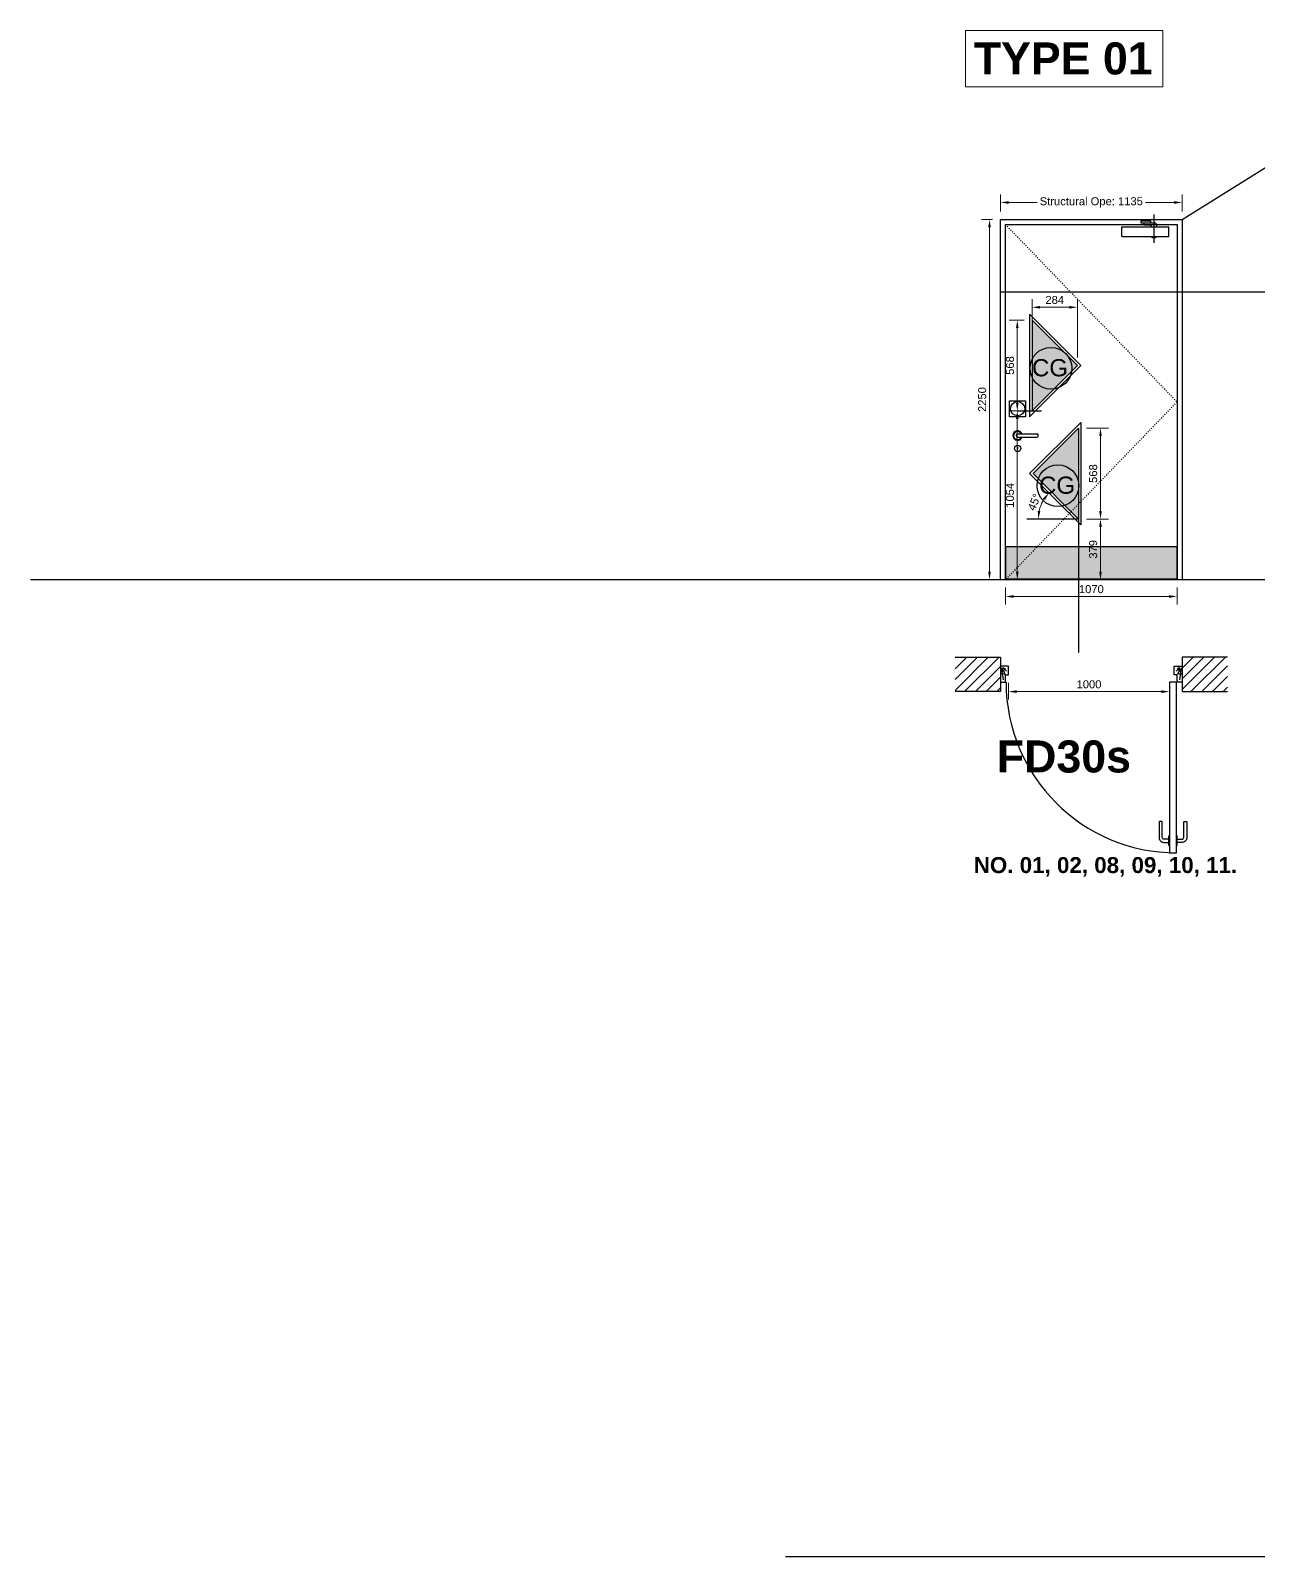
# Model space of a CAD drawing. Header units: inches. Extents: x -48459 to 205009, y 10398 to 54474.
# Drawn here: x 74226 to 81900, y 24468 to 34000 of the extents above; entities that cross this region are included whole.
import ezdxf

# ---------------------------------------------------------------- set-up
doc = ezdxf.new("R2010")
doc.units = ezdxf.units.IN
doc.header["$MEASUREMENT"] = 0
doc.linetypes.add('ACAD_ISO03W100', pattern=[30, 12, -18])
for name, color, linetype in [('14-08 - Household Unit Master X-ref$0$AR-ELEV-3', 5, 'Continuous'), ('AR- ROOM NAMES', 3, 'Continuous'), ('AR-DASHED', 8, 'Continuous'), ('AR-DOOR-', 8, 'Continuous'), ('AR-DOOR-HATCH', 9, 'Continuous'), ('AR-Hat', 8, 'Continuous'), ('AR-RAINWATER', 8, 'Continuous'), ('AR-TEXT-DOORS', 8, 'Continuous'), ('AR-WALL-EXLF-2', 2, 'Continuous'), ('AR-WIND-ELEV-4', 9, 'Continuous'), ('MS-DIM', 8, 'Continuous'), ('QSS ELEVATION 2', 2, 'Continuous'), ('QSS ELEVATION 4', 8, 'Continuous')]:
    doc.layers.add(name, color=color, linetype=linetype)
doc.layers.add('Non Plotted', color=255, linetype='Continuous', lineweight=5, plot=False)
doc.styles.add('Arial', font='arial.ttf')
doc.styles.add('MS_1.200_6.0mm', font='arial.ttf', dxfattribs={"height": 1200})
doc.styles.add('PS_5mm', font='arial.ttf', dxfattribs={"height": 5})
doc.dimstyles.new('MS_1.20_2.5mm', dxfattribs={"dimtxt": 50, "dimasz": 50, "dimexe": 50, "dimexo": 50, "dimgap": 20, "dimtad": 1, "dimtoh": 1, "dimdec": 0, "dimdsep": 46, "dimtxsty": 'Arial', "dimcen": 50, "dimclrd": 256, "dimclre": 256, "dimclrt": 4, "dimadec": 0, "dimazin": 0, "dimtfac": 1, "dimtdec": 0, "dimtix": 1, "dimtmove": 2, "dimatfit": 2, "dimfxl": 1, "dimlwd": 18, "dimlwe": 18, "dimarcsym": 0})

# ---------------------------------------------------------------- blocks, each defined once
blk = doc.blocks.new('*D224')
at = {"layer": 'Defpoints', "color": 0, "transparency": 16777216}
for p in [(334.1, 1112), (1340.1, 1065), (1340.1, 1006.8)]:
    blk.add_point(p, dxfattribs=at)
at = {"layer": 'MS-DIM', "lineweight": 18, "transparency": 16777216}
for p, q in [((334.1, 1062), (334.1, 956.8)), ((384.1, 1006.8), (1290.1, 1006.8)), ((1340.1, 1015), (1340.1, 956.8))]:
    blk.add_line(p, q, dxfattribs=at)
at = {"layer": 'MS-DIM', "transparency": 16777216}
for points in [[(384.1, 1015.1), (384.1, 998.5), (334.1, 1006.8)], [(1290.1, 1015.1), (1290.1, 998.5), (1340.1, 1006.8)]]:
    blk.add_solid(points, dxfattribs=at)
at = {"layer": 'MS-DIM', "color": 4, "transparency": 16777216, "insert": (837.1, 1052.3), "char_height": 50, "attachment_point": 5, "style": 'Arial'}
blk.add_mtext('1000', dxfattribs=at)
blk = doc.blocks.new('*D324')
at = {"layer": 'Defpoints', "color": 0, "transparency": 16777216}
for p in [(81422.8, 32926.1), (80287.8, 32820), (81422.8, 32820)]:
    blk.add_point(p, dxfattribs=at)
at = {"layer": 'MS-DIM', "lineweight": 18, "transparency": 16777216}
for p, q in [((80287.8, 32870), (80287.8, 32976.1)), ((80337.8, 32926.1), (80516, 32926.1)), ((81372.8, 32926.1), (81194.6, 32926.1)), ((81422.8, 32870), (81422.8, 32976.1))]:
    blk.add_line(p, q, dxfattribs=at)
at = {"layer": 'MS-DIM', "transparency": 16777216}
for points in [[(80337.8, 32934.4), (80337.8, 32917.8), (80287.8, 32926.1)], [(81372.8, 32934.4), (81372.8, 32917.8), (81422.8, 32926.1)]]:
    blk.add_solid(points, dxfattribs=at)
at = {"layer": 'MS-DIM', "color": 4, "transparency": 16777216, "insert": (80855.3, 32926.1), "char_height": 50, "attachment_point": 5, "style": 'Arial'}
blk.add_mtext('Structural Ope: 1135', dxfattribs=at)
blk = doc.blocks.new('*D325')
at = {"layer": 'Defpoints', "color": 0, "transparency": 16777216}
for p in [(80287.8, 32820), (80219.1, 30570), (80287.8, 30570)]:
    blk.add_point(p, dxfattribs=at)
at = {"layer": 'MS-DIM', "lineweight": 18, "transparency": 16777216}
for p, q in [((80237.8, 32820), (80169.1, 32820)), ((80219.1, 32770), (80219.1, 30620)), ((80237.8, 30570), (80169.1, 30570))]:
    blk.add_line(p, q, dxfattribs=at)
at = {"layer": 'MS-DIM', "transparency": 16777216}
for points in [[(80210.7, 32770), (80227.4, 32770), (80219.1, 32820)], [(80210.7, 30620), (80227.4, 30620), (80219.1, 30570)]]:
    blk.add_solid(points, dxfattribs=at)
at = {"layer": 'MS-DIM', "color": 4, "transparency": 16777216, "insert": (80173.5, 31695), "char_height": 50, "attachment_point": 5, "rotation": 90, "style": 'Arial'}
blk.add_mtext('2250', dxfattribs=at)
blk = doc.blocks.new('*D326')
at = {"layer": 'Defpoints', "color": 0, "transparency": 16777216}
for p in [(80319.8, 30570), (81390.8, 30570), (81390.8, 30464.8)]:
    blk.add_point(p, dxfattribs=at)
at = {"layer": 'MS-DIM', "lineweight": 18, "transparency": 16777216}
for p, q in [((80319.8, 30520), (80319.8, 30414.8)), ((81390.8, 30520), (81390.8, 30414.8)), ((80369.8, 30464.8), (81340.8, 30464.8))]:
    blk.add_line(p, q, dxfattribs=at)
at = {"layer": 'MS-DIM', "transparency": 16777216}
for points in [[(80369.8, 30473.1), (80369.8, 30456.4), (80319.8, 30464.8)], [(81340.8, 30473.1), (81340.8, 30456.4), (81390.8, 30464.8)]]:
    blk.add_solid(points, dxfattribs=at)
at = {"layer": 'MS-DIM', "color": 4, "transparency": 16777216, "insert": (80855.3, 30510.3), "char_height": 50, "attachment_point": 5, "style": 'Arial'}
blk.add_mtext('1070', dxfattribs=at)
blk = doc.blocks.new('A$C71843C44')
at = {"layer": 'AR-DOOR-HATCH'}
blk.add_lwpolyline([(0, 100), (100, 100), (100, 0), (0, 0)], close=True, dxfattribs=at)
blk.add_circle((50, 50), 44.4, dxfattribs=at)
blk = doc.blocks.new('*D580')
at = {"layer": 'Defpoints', "color": 0, "transparency": 16777216}
for p in [(80774.8, 30948.7), (80912.7, 30948.7), (80774.8, 30570)]:
    blk.add_point(p, dxfattribs=at)
at = {"layer": 'MS-DIM', "lineweight": 18, "transparency": 16777216}
for p, q in [((80824.8, 30948.7), (80962.7, 30948.7)), ((80912.7, 30620), (80912.7, 30898.7)), ((80824.8, 30570), (80962.7, 30570))]:
    blk.add_line(p, q, dxfattribs=at)
at = {"layer": 'MS-DIM', "transparency": 16777216}
for points in [[(80904.4, 30898.7), (80921, 30898.7), (80912.7, 30948.7)], [(80904.4, 30620), (80921, 30620), (80912.7, 30570)]]:
    blk.add_solid(points, dxfattribs=at)
at = {"layer": 'MS-DIM', "color": 4, "transparency": 16777216, "insert": (80867.2, 30759.3), "char_height": 50, "attachment_point": 5, "rotation": 90, "style": 'Arial'}
blk.add_mtext('379', dxfattribs=at)
blk = doc.blocks.new('*D581')
at = {"layer": 'Defpoints', "color": 0, "transparency": 16777216}
for p in [(80774.8, 31516.3), (80912.7, 31516.3), (80774.8, 30948.7)]:
    blk.add_point(p, dxfattribs=at)
at = {"layer": 'MS-DIM', "lineweight": 18, "transparency": 16777216}
for p, q in [((80824.8, 31516.3), (80962.7, 31516.3)), ((80912.7, 30998.7), (80912.7, 31466.3)), ((80824.8, 30948.7), (80962.7, 30948.7))]:
    blk.add_line(p, q, dxfattribs=at)
at = {"layer": 'MS-DIM', "transparency": 16777216}
for points in [[(80904.4, 31466.3), (80921, 31466.3), (80912.7, 31516.3)], [(80904.4, 30998.7), (80921, 30998.7), (80912.7, 30948.7)]]:
    blk.add_solid(points, dxfattribs=at)
at = {"layer": 'MS-DIM', "color": 4, "transparency": 16777216, "insert": (80867.2, 31232.5), "char_height": 50, "attachment_point": 5, "rotation": 90, "style": 'Arial'}
blk.add_mtext('568', dxfattribs=at)
blk = doc.blocks.new('*D582')
at = {"layer": 'Defpoints', "color": 0, "transparency": 16777216}
for p in [(80392.7, 31623.7), (80484.8, 31623.7), (80484.8, 30570)]:
    blk.add_point(p, dxfattribs=at)
at = {"layer": 'MS-DIM', "lineweight": 18, "transparency": 16777216}
for p, q in [((80434.8, 31623.7), (80342.7, 31623.7)), ((80392.7, 30620), (80392.7, 31573.7)), ((80434.8, 30570), (80342.7, 30570))]:
    blk.add_line(p, q, dxfattribs=at)
at = {"layer": 'MS-DIM', "transparency": 16777216}
for points in [[(80384.4, 31573.7), (80401.1, 31573.7), (80392.7, 31623.7)], [(80384.4, 30620), (80401.1, 30620), (80392.7, 30570)]]:
    blk.add_solid(points, dxfattribs=at)
at = {"layer": 'MS-DIM', "color": 4, "transparency": 16777216, "insert": (80347.2, 31096.8), "char_height": 50, "attachment_point": 5, "rotation": 90, "style": 'Arial'}
blk.add_mtext('1054', dxfattribs=at)
blk = doc.blocks.new('*D583')
at = {"layer": 'Defpoints', "color": 0, "transparency": 16777216}
for p in [(80392.7, 32191.3), (80484.8, 32191.3), (80484.8, 31623.7)]:
    blk.add_point(p, dxfattribs=at)
at = {"layer": 'MS-DIM', "lineweight": 18, "transparency": 16777216}
for p, q in [((80434.8, 32191.3), (80342.7, 32191.3)), ((80392.7, 31673.7), (80392.7, 32141.3)), ((80434.8, 31623.7), (80342.7, 31623.7))]:
    blk.add_line(p, q, dxfattribs=at)
at = {"layer": 'MS-DIM', "transparency": 16777216}
for points in [[(80384.4, 32141.3), (80401.1, 32141.3), (80392.7, 32191.3)], [(80384.4, 31673.7), (80401.1, 31673.7), (80392.7, 31623.7)]]:
    blk.add_solid(points, dxfattribs=at)
at = {"layer": 'MS-DIM', "color": 4, "transparency": 16777216, "insert": (80347.2, 31907.5), "char_height": 50, "attachment_point": 5, "rotation": 90, "style": 'Arial'}
blk.add_mtext('568', dxfattribs=at)
blk = doc.blocks.new('*D584')
at = {"layer": 'Defpoints', "color": 0, "transparency": 16777216}
for p in [(80484.8, 32271.3), (80484.8, 31907.5), (80768.6, 31907.5)]:
    blk.add_point(p, dxfattribs=at)
at = {"layer": 'MS-DIM', "lineweight": 18, "transparency": 16777216}
for p, q in [((80484.8, 31957.5), (80484.8, 32321.3)), ((80768.6, 31957.5), (80768.6, 32321.3)), ((80718.6, 32271.3), (80534.8, 32271.3))]:
    blk.add_line(p, q, dxfattribs=at)
at = {"layer": 'MS-DIM', "transparency": 16777216}
for points in [[(80534.8, 32279.6), (80534.8, 32263), (80484.8, 32271.3)], [(80718.6, 32279.6), (80718.6, 32263), (80768.6, 32271.3)]]:
    blk.add_solid(points, dxfattribs=at)
at = {"layer": 'MS-DIM', "color": 4, "transparency": 16777216, "insert": (80626.7, 32316.8), "char_height": 50, "attachment_point": 5, "style": 'Arial'}
blk.add_mtext('284', dxfattribs=at)
blk = doc.blocks.new('*D585')
at = {"layer": 'Defpoints', "color": 0, "transparency": 16777216}
for p in [(80469.8, 31232.5), (80554.3, 31063.8), (80452.3, 30948.7), (80774.8, 30948.7), (80789.8, 30912.5)]:
    blk.add_point(p, dxfattribs=at)
at = {"layer": 'MS-DIM', "lineweight": 18, "transparency": 16777216}
blk.add_arc((80753.6, 30948.7), 230.2, 147.47147, 167.52853, dxfattribs=at)
at = {"layer": 'MS-DIM', "transparency": 16777216}
for points in [[(80553, 31077.7), (80566, 31067.2), (80590.8, 31111.4)], [(80537.1, 30997.5), (80520.6, 30999.3), (80523.4, 30948.7)]]:
    blk.add_solid(points, dxfattribs=at)
at = {"layer": 'MS-DIM', "color": 4, "transparency": 16777216, "insert": (80499, 31054.1), "char_height": 50, "attachment_point": 5, "rotation": 67.5, "style": 'Arial'}
blk.add_mtext('45°', dxfattribs=at)
blk = doc.blocks.new('A$Cfac053ce')
at = {"layer": 'AR-DOOR-HATCH'}
h = blk.add_hatch(dxfattribs=at)
h.set_pattern_fill('ANSI31', color=252, scale=15)
h.set_pattern_definition([(45, (-197308.475, -74878.15), (-33.67596, 33.67596), [])])
h.paths.add_polyline_path([(1419.1, 1222.5), (1703.2, 1222.5), (1703.2, 1007.5), (1419.1, 1007.5)])
h.paths.add_polyline_path([(0, 1222.5), (284.1, 1222.5), (284.1, 1007.5), (0, 1007.5)])
for points in [[(1335.1, 85), (1305.1, 85, -0.414214), (1295.1, 95), (1295.1, 192.6, 0.414214), (1293.1, 194.6), (1277.1, 194.6, 0.414214), (1275.1, 192.6), (1275.1, 95, 0.414214), (1305.1, 65), (1335.1, 65)], [(1389.1, 85), (1419.1, 85, 0.414214), (1429.1, 95), (1429.1, 192.6, -0.414214), (1431.1, 194.6), (1447.1, 194.6, -0.414214), (1449.1, 192.6), (1449.1, 95, -0.414214), (1419.1, 65), (1389.1, 65)]]:
    blk.add_lwpolyline(points, format="xyb")
for points in [[(1340.1, 45), (1335.1, 45), (1335.1, 105), (1340.1, 105)], [(1384.1, 45), (1389.1, 45), (1389.1, 105), (1384.1, 105)]]:
    blk.add_lwpolyline(points)
blk.add_arc((1384.1, 1065), 1065, 180, 270)
at = {"layer": '14-08 - Household Unit Master X-ref$0$AR-ELEV-3', "linetype": 'Continuous', "ltscale": 10}
for points in [[(316.1, 1065), (316.1, 1112), (334.1, 1112), (334.1, 1165), (284.1, 1165), (284.1, 1065), (316.1, 1065)], [(1387.1, 1065), (1387.1, 1112), (1369.1, 1112), (1369.1, 1165), (1419.1, 1165), (1419.1, 1065), (1387.1, 1065)]]:
    blk.add_lwpolyline(points, dxfattribs=at)
blk.add_lwpolyline([(1340.1, 1065), (1340.1, 0), (1384.1, 0), (1384.1, 1065)], close=True, dxfattribs=at)
at = {"layer": 'AR-WALL-EXLF-2'}
for points in [[(0, 1222.5), (284.1, 1222.5), (284.1, 1007.5), (0, 1007.5)], [(1703.2, 1222.5), (1419.1, 1222.5), (1419.1, 1007.5), (1703.2, 1007.5)]]:
    blk.add_lwpolyline(points, dxfattribs=at)
at = {"layer": 'AR-WIND-ELEV-4', "linetype": 'Continuous', "ltscale": 10}
for points in [[(290.9, 1155.9), (301.1, 1080.3)], [(298.5, 1156.8), (320.9, 1135.5)], [(300.5, 1145.7), (311.5, 1114.2)], [(1404.7, 1156.8), (1382.3, 1135.5)], [(1402.8, 1145.7), (1391.7, 1114.2)], [(1412.4, 1155.9), (1402.1, 1080.3)]]:
    blk.add_lwpolyline(points, dxfattribs=at)
for centre, radius, start, end in [((287.6, 1166.5), 19.9, 270.55611, 336.00353), ((287.6, 1166.5), 31.2, 274.46752, 335.04284), ((1415.6, 1166.5), 31.2, 204.95716, 265.53248), ((1415.6, 1166.5), 19.9, 203.99647, 269.44389), ((289.3, 1162.8), 45.5, 268.26668, 301.02709), ((1413.9, 1162.8), 45.5, 238.97291, 271.73332)]:
    blk.add_arc(centre, radius, start, end, dxfattribs=at)
at = {"layer": 'MS-DIM'}
dim = blk.add_linear_dim(base=(1340.1, 1006.8), p1=(334.1, 1112), p2=(1340.1, 1065), text='1000', dimstyle='MS_1.20_2.5mm', dxfattribs=at)
dim.commit()
dim.dimension.update_dxf_attribs({"geometry": '*D224', "text_midpoint": (837.1, 1052.3)})

msp = doc.modelspace()

# ---------------------------------------------------------------- hatches: boundary and pattern name
at = {"layer": 'AR-DOOR-HATCH'}
for color, points in [(254, [(80768.6, 31907.5), (80484.8, 32191.3), (80484.8, 31623.7)]), (254, [(80774.8, 31516.3), (80491, 31232.5), (80774.8, 30948.7)]), (252, [(81390.8, 30775), (80319.8, 30775), (80319.8, 30575), (81390.8, 30575)])]:
    msp.add_hatch(color=color, dxfattribs=at).paths.add_polyline_path(points)

# ---------------------------------------------------------------- linework, layer by layer
at = {"layer": 'AR- ROOM NAMES', "linetype": 'Continuous', "ltscale": 10}
for p, q in [((74225.7, 30570), (101931.4, 30570)), ((78944.6, 24467.7), (95456.8, 24467.7))]:
    msp.add_line(p, q, dxfattribs=at)
at = {"layer": 'AR-DASHED', "linetype": 'ACAD_ISO03W100', "ltscale": 0.5}
msp.add_lwpolyline([(80319.8, 32788), (81390.8, 31679), (80319.8, 30570)], dxfattribs=at)
at = {"layer": 'AR-DOOR-'}
for p, q in [((81258.2, 32795.9), (81167.3, 32795.9)), ((81184, 32795.9), (81184, 32784.2)), ((81247.3, 32674.1), (81247.3, 32851.2)), ((81258.2, 32795.9), (81265.7, 32773)), ((81045.8, 32713), (81045.8, 32773)), ((81045.8, 32773), (81338.8, 32773)), ((81045.8, 32713), (81338.8, 32713)), ((81228.3, 32784.2), (81184, 32784.2)), ((81228.3, 32784.2), (81232, 32773)), ((81235.3, 32708), (81230.5, 32713)), ((81235.3, 32708), (81259.3, 32708)), ((81259.3, 32708), (81264.1, 32713)), ((81338.8, 32713), (81338.8, 32773))]:
    msp.add_line(p, q, dxfattribs=at)
msp.add_lwpolyline([(81167.3, 32795.9), (81167.3, 32810.5), (81225.3, 32810.5), (81225.3, 32795.9)], dxfattribs=at)
at = {"layer": 'AR-DOOR-HATCH'}
msp.add_lwpolyline([(81390.8, 30775), (80319.8, 30775), (80319.8, 30575), (81390.8, 30575)], close=True, dxfattribs=at)
at = {"layer": 'AR-RAINWATER'}
msp.add_lwpolyline([(81422.8, 32820), (82120.5, 33255.5)], dxfattribs=at)
at = {"layer": 'AR-TEXT-DOORS'}
for centre in [(80602.9, 31890.3), (80646.9, 31156.7)]:
    msp.add_circle(centre, 130.5, dxfattribs=at)
at = {"layer": 'MS-DIM'}
for p, q in [((80392.7, 31623.7), (80544.9, 31623.7)), ((80774.8, 31516.3), (80774.8, 30114.6)), ((80774.8, 30948.7), (80452.3, 30948.7))]:
    msp.add_line(p, q, dxfattribs=at)
msp.add_lwpolyline([(80287.8, 32368.8), (85441.7, 32368.8)], dxfattribs=at)
at = {"layer": 'Non Plotted'}
msp.add_lwpolyline([(80069.1, 34000.2), (81301.5, 34000.2), (81301.5, 33649.3), (80069.1, 33649.3)], close=True, dxfattribs=at)
at = {"layer": 'QSS ELEVATION 2', "color": 4}
msp.add_lwpolyline([(80287.8, 30570), (80287.8, 32820), (81422.8, 32820), (81422.8, 30570)], dxfattribs=at)
at = {"layer": 'QSS ELEVATION 4'}
for p, q in [((80394.8, 31480), (80514.8, 31480)), ((80394.8, 31460), (80514.8, 31460)), ((80393.8, 31384.7), (80393.8, 31392.9)), ((80395.8, 31384.7), (80393.8, 31384.7)), ((80395.8, 31384.7), (80395.8, 31392.9))]:
    msp.add_line(p, q, dxfattribs=at)
msp.add_lwpolyline([(80319.8, 30570), (80319.8, 32788), (81390.8, 32788), (81390.8, 30570)], dxfattribs=at)
for points in [[(80469.8, 31587.5), (80789.8, 31907.5), (80469.8, 32227.5)], [(80484.8, 31623.7), (80768.6, 31907.5), (80484.8, 32191.3)], [(80789.8, 30912.5), (80469.8, 31232.5), (80789.8, 31552.5)], [(80774.8, 30948.7), (80491, 31232.5), (80774.8, 31516.3)]]:
    msp.add_lwpolyline(points, close=True, dxfattribs=at)
msp.add_circle((80394.8, 31389.7), 20, dxfattribs=at)
for centre, radius, start, end in [((80394.8, 31470), 30, 19.47122, 340.52878), ((80394.8, 31470), 25, 23.57818, 336.42182), ((80394.8, 31470), 10, 90, 270), ((80514.8, 31470), 10, 270, 90), ((80394.8, 31394.7), 2, 300, 240)]:
    msp.add_arc(centre, radius, start, end, dxfattribs=at)

# ---------------------------------------------------------------- block references
at = {"layer": 'AR-DOOR-'}
msp.add_blockref('A$C71843C44', (80344.7, 31587.5), dxfattribs=at)
at = {"layer": 'AR-Hat'}
msp.add_blockref('A$Cfac053ce', (80003.7, 28863.5), dxfattribs=at)

# ---------------------------------------------------------------- texts
at = {"layer": 'AR-TEXT-DOORS', "char_height": 107.35, "width": 502.397, "attachment_point": 3, "style": 'MS_1.200_6.0mm'}
for insert in [(80709.4, 31947.4), (80753.5, 31213.8)]:
    msp.add_mtext('CG', dxfattribs=dict(at, insert=insert))
at = {"layer": 'Non Plotted', "char_height": 200, "attachment_point": 1, "style": 'PS_5mm'}
for s, insert, width in [('{\\fArial|b1|i0|c0|p34;TYPE 01}', (80120.5, 33925.9), 1253.767), ('{\\fArial|b1|i0|c0|p34;\\H0.5x;NO. 01, 02, 08, 09, 10, 11.}', (80120.5, 28836.7), 1854.146)]:
    msp.add_mtext(s, dxfattribs=dict(at, insert=insert, width=width))
at = {"layer": 'Non Plotted', "color": 10, "insert": (80264.8, 29565.4), "char_height": 200, "width": 1253.767, "attachment_point": 1, "style": 'PS_5mm'}
msp.add_mtext('{\\fArial|b1|i0|c0|p34;FD30s}', dxfattribs=at)

# ---------------------------------------------------------------- dimensions: what is measured, and where the dimension line sits
at = {"layer": 'MS-DIM'}
dim = msp.add_linear_dim(base=(81422.8, 32926.1), p1=(80287.8, 32820), p2=(81422.8, 32820), text='Structural Ope: <>', dimstyle='MS_1.20_2.5mm', dxfattribs=at)
dim.commit()
dim.dimension.update_dxf_attribs({"geometry": '*D324', "text_midpoint": (80855.3, 32926.1), "dimtype": 160})
for base, p1, p2, picture, middle in [((80219.1, 30570), (80287.8, 32820), (80287.8, 30570), '*D325', (80173.5, 31695)), ((80392.7, 32191.3), (80484.8, 31623.7), (80484.8, 32191.3), '*D583', (80347.2, 31907.5)), ((80392.7, 31623.7), (80484.8, 30570), (80484.8, 31623.7), '*D582', (80347.2, 31096.8)), ((80912.7, 31516.3), (80774.8, 30948.7), (80774.8, 31516.3), '*D581', (80867.2, 31232.5)), ((80912.7, 30948.7), (80774.8, 30570), (80774.8, 30948.7), '*D580', (80867.2, 30759.3))]:
    dim = msp.add_linear_dim(base=base, p1=p1, p2=p2, angle=90, dimstyle='MS_1.20_2.5mm', dxfattribs=at)
    dim.commit()
    dim.dimension.update_dxf_attribs({"geometry": picture, "text_midpoint": middle})
dim = msp.add_linear_dim(base=(80484.8, 32271.3), p1=(80768.6, 31907.5), p2=(80484.8, 31907.5), dimstyle='MS_1.20_2.5mm', dxfattribs=at)
dim.commit()
dim.dimension.update_dxf_attribs({"geometry": '*D584', "text_midpoint": (80626.7, 32316.8)})
dim = msp.add_angular_dim_2l(base=(80554.3, 31063.8), line1=((80789.8, 30912.5), (80469.8, 31232.5)), line2=((80774.8, 30948.7), (80452.3, 30948.7)), dimstyle='MS_1.20_2.5mm', dxfattribs=at)
dim.commit()
dim.dimension.update_dxf_attribs({"geometry": '*D585', "text_midpoint": (80499, 31054.1)})
dim = msp.add_linear_dim(base=(81390.8, 30464.8), p1=(80319.8, 30570), p2=(81390.8, 30570), text='1070', dimstyle='MS_1.20_2.5mm', dxfattribs=at)
dim.commit()
dim.dimension.update_dxf_attribs({"geometry": '*D326', "text_midpoint": (80855.3, 30510.3)})

doc.saveas('drawing.dxf')
